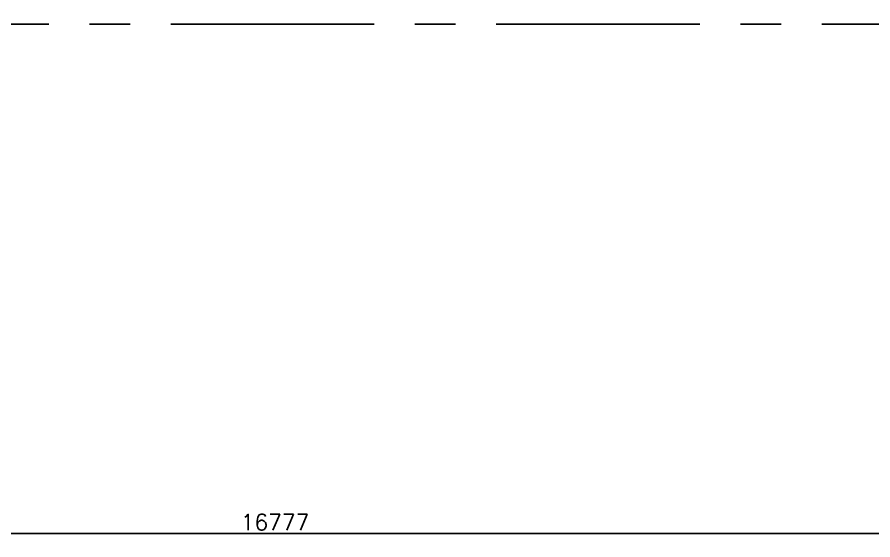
# Model space of a CAD drawing. Header units: millimetres. Extents: x 2368 to 8313, y 7493 to 11698.
# Drawn here: x 4036.1 to 4169.7, y 10991 to 11072.6 of the extents above; entities that cross this region are included whole.
import ezdxf

# ---------------------------------------------------------------- set-up
doc = ezdxf.new("R2010")
doc.units = ezdxf.units.MM
doc.linetypes.add('CENTER', pattern=[50.8, 31.75, -6.35, 6.35, -6.35])
doc.styles.add('ROMANS', font='romans.shx')
doc.dimstyles.new('MD300', dxfattribs={"dimtxt": 2.5, "dimasz": 2.5, "dimexe": 1, "dimexo": 1, "dimgap": 0.5, "dimtad": 1, "dimdec": 1, "dimlfac": 50, "dimrnd": 0.5, "dimdsep": 46, "dimtxsty": 'ROMANS', "dimcen": 1, "dimclrd": 146, "dimclre": 146, "dimclrt": 30, "dimadec": 1, "dimazin": 2, "dimtfac": 1, "dimtdec": 1, "dimtmove": 0, "dimatfit": 1, "dimfxl": 1, "dimtolj": 1, "dimtzin": 0, "dimlwd": -1, "dimlwe": -1, "dimarcsym": 0})

# ---------------------------------------------------------------- blocks, each defined once
blk = doc.blocks.new('*D34')
at = {"color": 146, "transparency": 16777216}
for p, q in [((3908.59, 11276.55), (3908.59, 10991.04)), ((4244.13, 11249.2), (4244.13, 10991.04)), ((4241.63, 10992.04), (3911.09, 10992.04))]:
    blk.add_line(p, q, dxfattribs=at)
for points in [[(3911.09, 10992.45), (3911.09, 10991.62), (3908.59, 10992.04)], [(4241.63, 10992.45), (4241.63, 10991.62), (4244.13, 10992.04)]]:
    blk.add_solid(points, dxfattribs=at)
at = {"layer": 'Defpoints', "color": 0, "transparency": 16777216}
for p in [(3908.59, 11277.55), (4244.13, 11250.2), (3908.59, 10992.04)]:
    blk.add_point(p, dxfattribs=at)
at = {"color": 30, "transparency": 16777216, "insert": (4076.36, 10993.79), "char_height": 2.5, "attachment_point": 5, "style": 'ROMANS'}
blk.add_mtext('\\A1;16777', dxfattribs=at)
blk = doc.blocks.new('*D36')
at = {"color": 146, "transparency": 16777216}
for p, q in [((3888.59, 11276.27), (3888.59, 10979.26)), ((5216.59, 11054.98), (5216.59, 10979.26)), ((3891.09, 10980.26), (5214.09, 10980.26))]:
    blk.add_line(p, q, dxfattribs=at)
for points in [[(3891.09, 10980.68), (3891.09, 10979.85), (3888.59, 10980.26)], [(5214.09, 10980.68), (5214.09, 10979.85), (5216.59, 10980.26)]]:
    blk.add_solid(points, dxfattribs=at)
at = {"layer": 'Defpoints', "color": 0, "transparency": 16777216}
for p in [(3888.59, 11277.27), (5216.59, 11055.98), (5216.59, 10980.26)]:
    blk.add_point(p, dxfattribs=at)
at = {"color": 30, "transparency": 16777216, "insert": (4552.59, 10982.01), "char_height": 2.5, "attachment_point": 5, "style": 'ROMANS'}
blk.add_mtext('\\A1;66400', dxfattribs=at)
blk = doc.blocks.new('*D38')
at = {"color": 146, "transparency": 16777216}
for p, q in [((3888.58, 11276.27), (3888.58, 10968.16)), ((6544.59, 11276.27), (6544.59, 10968.16)), ((6542.09, 10969.16), (3891.08, 10969.16))]:
    blk.add_line(p, q, dxfattribs=at)
for points in [[(3891.08, 10969.58), (3891.08, 10968.75), (3888.58, 10969.16)], [(6542.09, 10969.58), (6542.09, 10968.75), (6544.59, 10969.16)]]:
    blk.add_solid(points, dxfattribs=at)
at = {"layer": 'Defpoints', "color": 0, "transparency": 16777216}
for p in [(3888.58, 11277.27), (6544.59, 11277.27), (3888.58, 10969.16)]:
    blk.add_point(p, dxfattribs=at)
at = {"color": 30, "transparency": 16777216, "insert": (5216.59, 10970.91), "char_height": 2.5, "attachment_point": 5, "style": 'ROMANS'}
blk.add_mtext('\\A1;132800', dxfattribs=at)

msp = doc.modelspace()

# ---------------------------------------------------------------- linework, layer by layer
at = {"color": 6, "linetype": 'CENTER'}
msp.add_line((3247.3048, 11071.5205), (7181.1218, 11071.5205), dxfattribs=at)

# ---------------------------------------------------------------- dimensions: what is measured, and where the dimension line sits
for base, p1, p2, picture, middle in [((3888.5836, 10969.1621), (6544.5882, 11277.2708), (3888.5836, 11277.2703), '*D38', (5216.5859, 10970.9121)), ((5216.5882, 10980.2647), (3888.5882, 11277.2717), (5216.5882, 11055.9804), '*D36', (4552.5882, 10982.0147))]:
    dim = msp.add_linear_dim(base=base, p1=p1, p2=p2, dimstyle='MD300')
    dim.commit()
    dim.dimension.update_dxf_attribs({"geometry": picture, "text_midpoint": middle})
dim = msp.add_linear_dim(base=(3908.5888, 10992.0378), p1=(4244.133, 11250.201), p2=(3908.5888, 11277.5473), angle=180, dimstyle='MD300')
dim.commit()
dim.dimension.update_dxf_attribs({"geometry": '*D34', "text_midpoint": (4076.3609, 10993.7878)})

doc.saveas('drawing.dxf')
